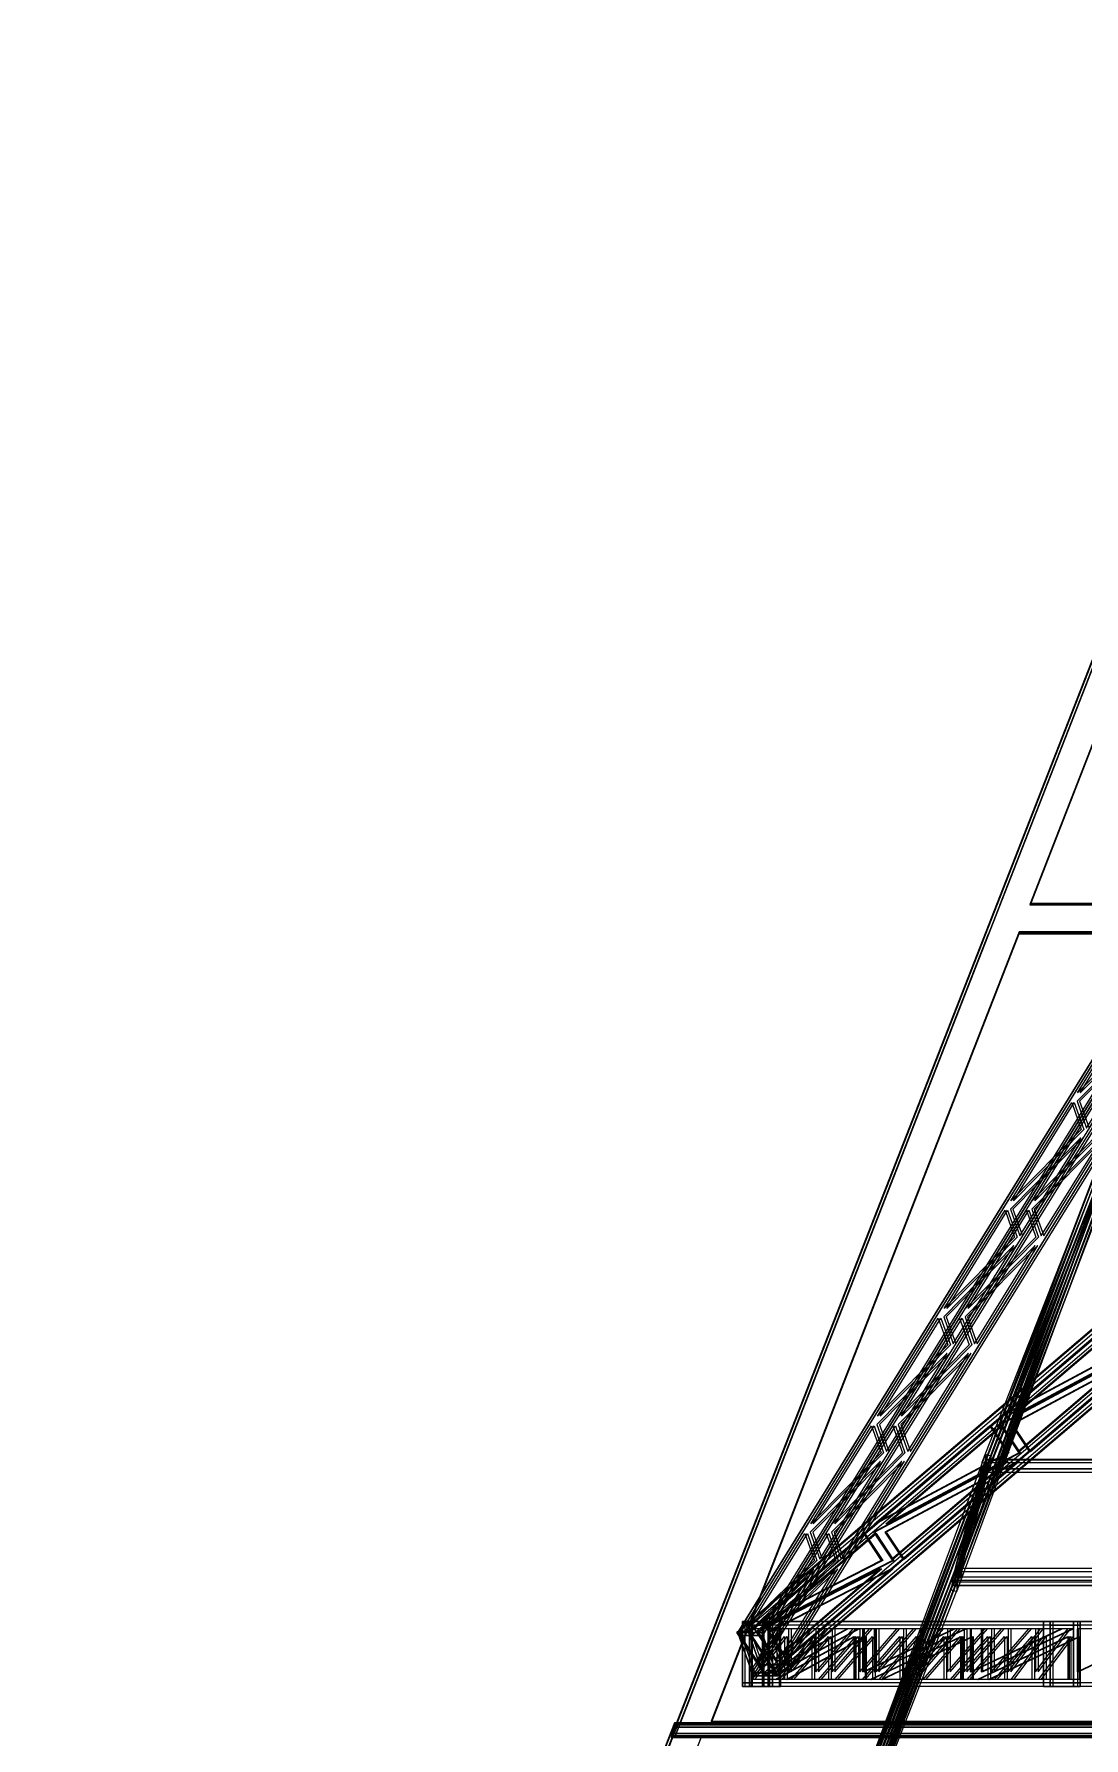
# Model space of a CAD drawing. Header units: millimetres. Extents: x -48000 to 1060615, y -2000 to 333000.
# Drawn here: x -42122 to -36301, y 8958 to 18402 of the extents above; entities that cross this region are included whole.
import ezdxf

# ---------------------------------------------------------------- set-up
doc = ezdxf.new("R2010")
doc.units = ezdxf.units.MM
doc.layers.add('D-STR-STRC', color=7, linetype='Continuous', lineweight=25)

msp = doc.modelspace()

# ---------------------------------------------------------------- linework, layer by layer
at = {"layer": 'D-STR-STRC'}
for points in [[(-37036.53, 9779), (-33856.18, 18348.3)], [(-37030.11, 9832.42), (-33849.76, 18401.73)], [(-37006.19, 9769.3), (-33825.84, 18338.61)], [(-36999.76, 9822.73), (-33819.41, 18392.03)], [(-36868.79, 10429.93), (-33850.76, 18354.43)], [(-33850.76, 18354.43), (-36868.79, 10429.93)], [(-36864.51, 10447.02), (-33845.38, 18372.59)], [(-33845.38, 18372.59), (-36864.51, 10447.02)], [(-38586.9, 8964.79), (-35039.5, 18035.21)], [(-38586.9, 8964.79), (-35039.5, 18035.21)], [(-38566.9, 8964.79), (-35019.5, 18035.21)], [(-37021.45, 9820.38), (-34138.72, 17381.4)], [(-34138.72, 17381.4), (-37021.45, 9820.38)], [(-34145.62, 17399.86), (-36866.03, 10483.64)], [(-34115.27, 17390.17), (-36835.68, 10473.95)], [(-37025.73, 9803.29), (-34144.1, 17363.24)], [(-34144.1, 17363.24), (-37025.73, 9803.29)], [(-34157.75, 17331.46), (-36878.17, 10415.24)], [(-34127.4, 17321.77), (-36847.82, 10405.55)], [(-38225.68, 9541.97), (-29826.02, 16708.64)], [(-38225.68, 9541.97), (-29826.02, 16708.64)], [(-38219.29, 9541.97), (-33779.61, 16708.64)], [(-38219.29, 9541.97), (-33779.61, 16708.64)], [(-38215.03, 9526.01), (-29815.37, 16692.67)], [(-38215.03, 9526.01), (-29815.37, 16692.67)], [(-38213.66, 9526.01), (-33773.98, 16692.67)], [(-38213.66, 9526.01), (-33773.98, 16692.67)], [(-38155.58, 9541.97), (-29755.93, 16708.64)], [(-38155.58, 9541.97), (-29755.93, 16708.64)], [(-38144.93, 9526.01), (-29745.28, 16692.67)], [(-38144.93, 9526.01), (-29745.28, 16692.67)], [(-38086.67, 9541.97), (-33647, 16708.64)], [(-38086.67, 9541.97), (-33647, 16708.64)], [(-38081.04, 9526.01), (-33641.37, 16692.67)], [(-38081.04, 9526.01), (-33641.37, 16692.67)], [(-38140.49, 9318.44), (-33700.82, 16485.1)], [(-38140.49, 9318.44), (-33700.82, 16485.1)], [(-38134.86, 9302.47), (-33695.19, 16469.14)], [(-38134.86, 9302.47), (-33695.19, 16469.14)], [(-38076.6, 9318.44), (-29676.94, 16485.1)], [(-38076.6, 9318.44), (-29676.94, 16485.1)], [(-38065.95, 9302.47), (-29666.3, 16469.14)], [(-38065.95, 9302.47), (-29666.3, 16469.14)], [(-38007.88, 9318.44), (-33568.2, 16485.1)], [(-38007.88, 9318.44), (-33568.2, 16485.1)], [(-38006.51, 9318.44), (-29606.85, 16485.1)], [(-38006.51, 9318.44), (-29606.85, 16485.1)], [(-38002.25, 9302.47), (-33562.57, 16469.14)], [(-38002.25, 9302.47), (-33562.57, 16469.14)], [(-37995.86, 9302.47), (-29596.2, 16469.14)], [(-37995.86, 9302.47), (-29596.2, 16469.14)], [(-40335.2, 1193.04), (-36846.35, 10529.43)], [(-40328.31, 1364.45), (-36839.46, 10501.51)], [(-36839.46, 10501.51), (-40328.31, 1364.45)], [(-40328.31, 1354.96), (-36843.81, 10484.74)], [(-36843.81, 10484.74), (-40328.31, 1354.96)], [(-40304.89, 1183.63), (-36816.03, 10520.03)], [(-36863.62, 10446.62), (-36844.72, 10496.24)], [(-36844.72, 10496.24), (-36863.62, 10446.62)], [(-36858.13, 10449.89), (-36838.56, 10501.13)], [(-36838.56, 10501.13), (-36858.13, 10449.89)], [(-40336.57, 1141.91), (-36847.72, 10478.3)], [(-40306.25, 1132.5), (-36817.4, 10468.9)], [(-37010.76, 9852.22), (-40338.39, 1336.35)], [(-37005.76, 9913.1), (-40333.39, 1397.23)], [(-40328.31, 1174.61), (-36996.32, 9897.09)], [(-36996.32, 9897.09), (-40328.31, 1174.61)], [(-40328.31, 1165.12), (-37000.68, 9880.31)], [(-37000.68, 9880.31), (-40328.31, 1165.12)], [(-36980.43, 9842.84), (-40308.07, 1326.97)], [(-36975.43, 9903.72), (-40303.06, 1387.85)], [(-37024.81, 9803.62), (-37006.77, 9850.95)], [(-37006.77, 9850.95), (-37024.81, 9803.62)], [(-37018.41, 9831.75), (-36999.75, 9880.63)], [(-36999.75, 9880.63), (-37018.41, 9831.75)], [(-38225.68, 9541.97), (-38155.09, 9602.19)], [(-38225.68, 9541.97), (-38155.09, 9602.19)], [(-38219.29, 9541.97), (-38181.98, 9602.19)], [(-38219.29, 9541.97), (-38181.98, 9602.19)], [(-36487.79, 9602.22), (-38194.02, 9602.22)], [(-38156.04, 9602.22), (-38194.02, 9602.22)], [(-36487.79, 9602.22), (-38194.02, 9602.22)], [(-38156.04, 9602.22), (-38194.02, 9602.22)], [(-36487.79, 9582.22), (-38194.02, 9582.22)], [(-36487.79, 9582.22), (-38194.02, 9582.22)], [(-38155.58, 9541.97), (-38085, 9602.19)], [(-38155.58, 9541.97), (-38085, 9602.19)], [(-33989.74, 9602.22), (-38144.95, 9602.22)], [(-38052.45, 9602.22), (-38144.95, 9602.22)], [(-33989.74, 9602.22), (-38144.95, 9602.22)], [(-38052.45, 9602.22), (-38144.95, 9602.22)], [(-33989.74, 9582.22), (-38144.95, 9582.22)], [(-33989.74, 9582.22), (-38144.95, 9582.22)], [(-38086.67, 9541.97), (-38049.37, 9602.19)], [(-38086.67, 9541.97), (-38049.37, 9602.19)], [(-33921.37, 9602.22), (-38076.58, 9602.22)], [(-37984.08, 9602.22), (-38076.58, 9602.22)], [(-33921.37, 9602.22), (-38076.58, 9602.22)], [(-37984.08, 9602.22), (-38076.58, 9602.22)], [(-33921.37, 9582.22), (-38076.58, 9582.22)], [(-33921.37, 9582.22), (-38076.58, 9582.22)], [(-36321.29, 9602.22), (-38027.51, 9602.22)], [(-37989.53, 9602.22), (-38027.51, 9602.22)], [(-36321.29, 9602.22), (-38027.51, 9602.22)], [(-37989.53, 9602.22), (-38027.51, 9602.22)], [(-36321.29, 9582.22), (-38027.51, 9582.22)], [(-36321.29, 9582.22), (-38027.51, 9582.22)], [(-36487.79, 9602.22), (-36525.78, 9602.22)], [(-36487.79, 9602.22), (-36525.78, 9602.22)], [(-36321.29, 9602.22), (-36359.27, 9602.22)], [(-36321.29, 9602.22), (-36359.27, 9602.22)], [(-38134.86, 9302.47), (-38097.56, 9362.69)], [(-38134.86, 9302.47), (-38097.56, 9362.69)], [(-38065.95, 9302.47), (-37995.37, 9362.69)], [(-38065.95, 9302.47), (-37995.37, 9362.69)], [(-38002.25, 9302.47), (-37964.94, 9362.69)], [(-38002.25, 9302.47), (-37964.94, 9362.69)], [(-37995.86, 9302.47), (-37925.28, 9362.69)], [(-37995.86, 9302.47), (-37925.28, 9362.69)], [(-36487.79, 9262.22), (-38194.02, 9262.22)], [(-36487.79, 9262.22), (-38194.02, 9262.22)], [(-33989.74, 9262.22), (-38144.95, 9262.22)], [(-33989.74, 9262.22), (-38144.95, 9262.22)], [(-33921.37, 9262.22), (-38076.58, 9262.22)], [(-33921.37, 9262.22), (-38076.58, 9262.22)], [(-36321.29, 9262.22), (-38027.51, 9262.22)], [(-36321.29, 9262.22), (-38027.51, 9262.22)], [(-36487.79, 9242.22), (-38194.02, 9242.22)], [(-38156.04, 9242.22), (-38194.02, 9242.22)], [(-36487.79, 9242.22), (-38194.02, 9242.22)], [(-38156.04, 9242.22), (-38194.02, 9242.22)], [(-33989.74, 9242.22), (-38144.95, 9242.22)], [(-38052.45, 9242.22), (-38144.95, 9242.22)], [(-33989.74, 9242.22), (-38144.95, 9242.22)], [(-38052.45, 9242.22), (-38144.95, 9242.22)], [(-33921.37, 9242.22), (-38076.58, 9242.22)], [(-37984.08, 9242.22), (-38076.58, 9242.22)], [(-33921.37, 9242.22), (-38076.58, 9242.22)], [(-37984.08, 9242.22), (-38076.58, 9242.22)], [(-36321.29, 9242.22), (-38027.51, 9242.22)], [(-37989.53, 9242.22), (-38027.51, 9242.22)], [(-36321.29, 9242.22), (-38027.51, 9242.22)], [(-37989.53, 9242.22), (-38027.51, 9242.22)], [(-36487.79, 9242.22), (-36525.78, 9242.22)], [(-36487.79, 9242.22), (-36525.78, 9242.22)], [(-36321.29, 9242.22), (-36359.27, 9242.22)], [(-36321.29, 9242.22), (-36359.27, 9242.22)], [(-42122.47, -35.2), (-38571.54, 9035.2)], [(-42122.47, -35.2), (-38571.54, 9035.2)], [(-42102.47, -35.2), (-38551.54, 9035.2)], [(-38591.5, 8982.4), (-38570.83, 9035.2)], [(-38591.5, 8982.4), (-38570.83, 9035.2)], [(-38586.19, 8964.79), (-38565.54, 9017.61)], [(-38586.19, 8964.79), (-38565.54, 9017.61)]]:
    msp.add_lwpolyline(points, dxfattribs=at)
for points in [[(-37025.73, 9803.29), (-36864.51, 10447.02), (-33845.38, 18372.59)], [(-37025.73, 9803.29), (-33845.38, 18372.59), (-34144.1, 17363.24)], [(-37010.57, 9798.34), (-33830.22, 18367.64), (-34128.94, 17358.29)], [(-37010.55, 9798.54), (-36849.33, 10442.27), (-33830.2, 18367.84)], [(-34144.1, 17363.24), (-33845.38, 18372.59), (-36864.51, 10447.02)], [(-34128.94, 17358.28), (-33830.23, 18367.63), (-36849.36, 10442.06)], [(-38586.9, 8970.36), (-34571.71, 8970.36), (-31204.31, 18040.78), (-35039.5, 18040.78)], [(-38586.9, 8964.79), (-34571.71, 8964.79), (-31204.31, 18035.21), (-35039.5, 18035.21)], [(-34571.71, 8958.96), (-38586.9, 8958.96), (-35039.5, 18029.38), (-31204.31, 18029.38)], [(-38572, 8958.96), (-38572, 8958.96), (-35024.6, 18029.38), (-35024.6, 18029.38)], [(-36782.31, 13578.99), (-36782.31, 13578.99), (-35070.4, 17956.22), (-35070.4, 17956.22)], [(-36767.41, 13573.16), (-36767.41, 13573.16), (-35055.49, 17950.4), (-35055.49, 17950.4)], [(-33042.84, 13578.99), (-36598.16, 13578.99), (-34890.32, 17956.22), (-31413.71, 17956.22)], [(-33042.84, 13573.16), (-36598.16, 13573.16), (-34890.32, 17950.4), (-31413.71, 17950.4)], [(-36597.98, 13585.02), (-33042.67, 13585.02), (-31413.88, 17961.33), (-34890.5, 17961.33)], [(-36597.98, 13579.45), (-33042.67, 13579.45), (-31413.88, 17955.76), (-34890.5, 17955.76)], [(-34144.1, 17363.24), (-36864.51, 10447.02), (-37025.73, 9803.29)], [(-34128.9, 17358.51), (-36849.32, 10442.29), (-37010.54, 9798.56)], [(-38225.68, 9541.97), (-38065.95, 9302.47), (-29666.3, 16469.14), (-29826.02, 16708.64)], [(-38225.68, 9541.97), (-38065.95, 9302.47), (-29666.3, 16469.14), (-29826.02, 16708.64)], [(-38219.29, 9541.97), (-38134.86, 9302.47), (-33695.19, 16469.14), (-33779.61, 16708.64)], [(-38219.29, 9541.97), (-38134.86, 9302.47), (-33695.19, 16469.14), (-33779.61, 16708.64)], [(-38218.2, 9541.97), (-38058.48, 9302.47), (-29658.82, 16469.14), (-29818.54, 16708.64)], [(-38218.2, 9541.97), (-38058.48, 9302.47), (-29658.82, 16469.14), (-29818.54, 16708.64)], [(-38205.14, 9541.97), (-38120.72, 9302.47), (-33681.04, 16469.14), (-33765.46, 16708.64)], [(-38205.14, 9541.97), (-38120.72, 9302.47), (-33681.04, 16469.14), (-33765.46, 16708.64)], [(-38163.06, 9541.97), (-38003.34, 9302.47), (-29603.68, 16469.14), (-29763.4, 16708.64)], [(-38163.06, 9541.97), (-38003.34, 9302.47), (-29603.68, 16469.14), (-29763.4, 16708.64)], [(-38155.58, 9541.97), (-37995.86, 9302.47), (-29596.2, 16469.14), (-29755.93, 16708.64)], [(-38155.58, 9541.97), (-37995.86, 9302.47), (-29596.2, 16469.14), (-29755.93, 16708.64)], [(-38100.82, 9541.97), (-38016.39, 9302.47), (-33576.72, 16469.14), (-33661.14, 16708.64)], [(-38100.82, 9541.97), (-38016.39, 9302.47), (-33576.72, 16469.14), (-33661.14, 16708.64)], [(-38086.67, 9541.97), (-38002.25, 9302.47), (-33562.57, 16469.14), (-33647, 16708.64)], [(-38086.67, 9541.97), (-38002.25, 9302.47), (-33562.57, 16469.14), (-33647, 16708.64)], [(-36932.05, 10105.14), (-36848.21, 10439.88), (-35278.27, 14561.18)], [(-36916.86, 10100.39), (-36833.03, 10435.13), (-35263.08, 14556.43)], [(-35435.17, 14028.01), (-36849.79, 10431.58), (-36933.62, 10096.84)], [(-35419.98, 14023.28), (-36834.6, 10426.85), (-36918.43, 10092.11)], [(-38556.01, 9043.78), (-38556.01, 9043.78), (-36844.09, 13421.01), (-36844.09, 13421.01)], [(-38541.11, 9037.95), (-38541.11, 9037.95), (-36829.19, 13415.19), (-36829.19, 13415.19)], [(-34730.76, 9043.78), (-38367.63, 9043.78), (-36659.8, 13421.01), (-33101.63, 13421.01)], [(-34730.76, 9037.95), (-38367.63, 9037.95), (-36659.8, 13415.19), (-33101.63, 13415.19)], [(-38367.45, 9049.81), (-34730.59, 9049.81), (-33101.81, 13426.12), (-36659.98, 13426.12)], [(-38367.45, 9044.24), (-34730.59, 9044.24), (-33101.81, 13420.55), (-36659.98, 13420.55)], [(-36335.59, 12532.58), (-35998.45, 13076.81), (-35945.83, 12927.52)], [(-36335.59, 12532.58), (-35998.45, 13076.81), (-35945.83, 12927.52)], [(-36321.45, 12532.58), (-35984.31, 13076.81), (-35931.68, 12927.52)], [(-36321.45, 12532.58), (-35984.31, 13076.81), (-35931.68, 12927.52)], [(-36338.62, 12486.37), (-36286, 12337.08), (-35948.85, 12881.3)], [(-36338.62, 12486.37), (-36286, 12337.08), (-35948.85, 12881.3)], [(-36324.47, 12486.37), (-36271.85, 12337.08), (-35934.71, 12881.3)], [(-36324.47, 12486.37), (-36271.85, 12337.08), (-35934.71, 12881.3)], [(-36705.57, 11935.36), (-36368.42, 12479.59), (-36315.8, 12330.3)], [(-36705.57, 11935.36), (-36368.42, 12479.59), (-36315.8, 12330.3)], [(-36691.42, 11935.36), (-36354.28, 12479.59), (-36301.66, 12330.3)], [(-36691.42, 11935.36), (-36354.28, 12479.59), (-36301.66, 12330.3)], [(-36587.1, 11935.36), (-36249.95, 12479.59), (-36197.33, 12330.3)], [(-36587.1, 11935.36), (-36249.95, 12479.59), (-36197.33, 12330.3)], [(-36572.95, 11935.36), (-36235.81, 12479.59), (-36183.19, 12330.3)], [(-36572.95, 11935.36), (-36235.81, 12479.59), (-36183.19, 12330.3)], [(-36708.59, 11889.14), (-36655.97, 11739.85), (-36318.83, 12284.08)], [(-36708.59, 11889.14), (-36655.97, 11739.85), (-36318.83, 12284.08)], [(-36694.45, 11889.14), (-36641.82, 11739.85), (-36304.68, 12284.08)], [(-36694.45, 11889.14), (-36641.82, 11739.85), (-36304.68, 12284.08)], [(-36590.12, 11889.14), (-36537.5, 11739.85), (-36200.36, 12284.08)], [(-36590.12, 11889.14), (-36537.5, 11739.85), (-36200.36, 12284.08)], [(-36575.98, 11889.14), (-36523.35, 11739.85), (-36186.21, 12284.08)], [(-36575.98, 11889.14), (-36523.35, 11739.85), (-36186.21, 12284.08)], [(-37075.54, 11338.14), (-36738.4, 11882.37), (-36685.77, 11733.08)], [(-37075.54, 11338.14), (-36738.4, 11882.37), (-36685.77, 11733.08)], [(-37061.4, 11338.14), (-36724.25, 11882.37), (-36671.63, 11733.08)], [(-37061.4, 11338.14), (-36724.25, 11882.37), (-36671.63, 11733.08)], [(-36957.07, 11338.14), (-36619.93, 11882.37), (-36567.3, 11733.08)], [(-36957.07, 11338.14), (-36619.93, 11882.37), (-36567.3, 11733.08)], [(-36942.93, 11338.14), (-36605.78, 11882.37), (-36553.16, 11733.08)], [(-36942.93, 11338.14), (-36605.78, 11882.37), (-36553.16, 11733.08)], [(-37078.57, 11291.92), (-37025.94, 11142.63), (-36688.8, 11686.86)], [(-37078.57, 11291.92), (-37025.94, 11142.63), (-36688.8, 11686.86)], [(-37064.42, 11291.92), (-37011.8, 11142.63), (-36674.65, 11686.86)], [(-37064.42, 11291.92), (-37011.8, 11142.63), (-36674.65, 11686.86)], [(-36960.1, 11291.92), (-36907.47, 11142.63), (-36570.33, 11686.86)], [(-36960.1, 11291.92), (-36907.47, 11142.63), (-36570.33, 11686.86)], [(-36945.95, 11291.92), (-36893.33, 11142.63), (-36556.18, 11686.86)], [(-36945.95, 11291.92), (-36893.33, 11142.63), (-36556.18, 11686.86)], [(-37445.51, 10740.92), (-37108.37, 11285.15), (-37055.75, 11135.86)], [(-37445.51, 10740.92), (-37108.37, 11285.15), (-37055.75, 11135.86)], [(-37431.37, 10740.92), (-37094.22, 11285.15), (-37041.6, 11135.86)], [(-37431.37, 10740.92), (-37094.22, 11285.15), (-37041.6, 11135.86)], [(-37327.04, 10740.92), (-36989.9, 11285.15), (-36937.28, 11135.86)], [(-37327.04, 10740.92), (-36989.9, 11285.15), (-36937.28, 11135.86)], [(-37312.9, 10740.92), (-36975.75, 11285.15), (-36923.13, 11135.86)], [(-37312.9, 10740.92), (-36975.75, 11285.15), (-36923.13, 11135.86)], [(-36761.74, 10740.92), (-36123.88, 11285.15), (-36024.31, 11135.86)], [(-36761.74, 10740.92), (-36123.88, 11285.15), (-36024.31, 11135.86)], [(-36754.26, 10740.92), (-36116.4, 11285.15), (-36016.84, 11135.86)], [(-36754.26, 10740.92), (-36116.4, 11285.15), (-36016.84, 11135.86)], [(-36699.12, 10740.92), (-36061.26, 11285.15), (-35961.7, 11135.86)], [(-36699.12, 10740.92), (-36061.26, 11285.15), (-35961.7, 11135.86)], [(-36691.64, 10740.92), (-36053.78, 11285.15), (-35954.22, 11135.86)], [(-36691.64, 10740.92), (-36053.78, 11285.15), (-35954.22, 11135.86)], [(-37448.54, 10694.7), (-37395.91, 10545.41), (-37058.77, 11089.64)], [(-37448.54, 10694.7), (-37395.91, 10545.41), (-37058.77, 11089.64)], [(-37434.39, 10694.7), (-37381.77, 10545.41), (-37044.63, 11089.64)], [(-37434.39, 10694.7), (-37381.77, 10545.41), (-37044.63, 11089.64)], [(-37330.07, 10694.7), (-37277.45, 10545.41), (-36940.3, 11089.64)], [(-37330.07, 10694.7), (-37277.45, 10545.41), (-36940.3, 11089.64)], [(-37315.92, 10694.7), (-37263.3, 10545.41), (-36926.16, 11089.64)], [(-37315.92, 10694.7), (-37263.3, 10545.41), (-36926.16, 11089.64)], [(-36767.46, 10694.7), (-36667.9, 10545.41), (-36030.04, 11089.64)], [(-36767.46, 10694.7), (-36667.9, 10545.41), (-36030.04, 11089.64)], [(-36759.98, 10694.7), (-36660.42, 10545.41), (-36022.56, 11089.64)], [(-36759.98, 10694.7), (-36660.42, 10545.41), (-36022.56, 11089.64)], [(-36704.84, 10694.7), (-36605.28, 10545.41), (-35967.42, 11089.64)], [(-36704.84, 10694.7), (-36605.28, 10545.41), (-35967.42, 11089.64)], [(-36697.36, 10694.7), (-36597.8, 10545.41), (-35959.94, 11089.64)], [(-36697.36, 10694.7), (-36597.8, 10545.41), (-35959.94, 11089.64)], [(-37815.49, 10143.7), (-37478.34, 10687.92), (-37425.72, 10538.63)], [(-37815.49, 10143.7), (-37478.34, 10687.92), (-37425.72, 10538.63)], [(-37801.34, 10143.7), (-37464.2, 10687.92), (-37411.57, 10538.63)], [(-37801.34, 10143.7), (-37464.2, 10687.92), (-37411.57, 10538.63)], [(-37697.02, 10143.7), (-37359.87, 10687.92), (-37307.25, 10538.63)], [(-37697.02, 10143.7), (-37359.87, 10687.92), (-37307.25, 10538.63)], [(-37682.87, 10143.7), (-37345.73, 10687.92), (-37293.1, 10538.63)], [(-37682.87, 10143.7), (-37345.73, 10687.92), (-37293.1, 10538.63)], [(-37461.71, 10143.7), (-36823.85, 10687.92), (-36724.29, 10538.63)], [(-37461.71, 10143.7), (-36823.85, 10687.92), (-36724.29, 10538.63)], [(-37454.23, 10143.7), (-36816.37, 10687.92), (-36716.81, 10538.63)], [(-37454.23, 10143.7), (-36816.37, 10687.92), (-36716.81, 10538.63)], [(-37399.09, 10143.7), (-36761.23, 10687.92), (-36661.67, 10538.63)], [(-37399.09, 10143.7), (-36761.23, 10687.92), (-36661.67, 10538.63)], [(-37391.61, 10143.7), (-36753.75, 10687.92), (-36654.19, 10538.63)], [(-37391.61, 10143.7), (-36753.75, 10687.92), (-36654.19, 10538.63)], [(-40328.31, 1165.12), (-40328.31, 1364.45), (-36839.46, 10501.51)], [(-40328.31, 1165.12), (-36839.46, 10501.51), (-37000.68, 9880.31)], [(-37000.68, 9880.31), (-36839.46, 10501.51), (-40328.31, 1364.45)], [(-36985.54, 9875.4), (-36824.32, 10496.6), (-40313.17, 1359.54)], [(-40313.16, 1160.23), (-36824.31, 10496.62), (-36985.53, 9875.42)], [(-40313.15, 1160.61), (-40313.15, 1359.94), (-36824.3, 10497.01)], [(-37818.51, 10097.48), (-37765.89, 9948.19), (-37428.74, 10492.42)], [(-37818.51, 10097.48), (-37765.89, 9948.19), (-37428.74, 10492.42)], [(-37804.37, 10097.48), (-37751.74, 9948.19), (-37414.6, 10492.42)], [(-37804.37, 10097.48), (-37751.74, 9948.19), (-37414.6, 10492.42)], [(-37700.04, 10097.48), (-37647.42, 9948.19), (-37310.27, 10492.42)], [(-37700.04, 10097.48), (-37647.42, 9948.19), (-37310.27, 10492.42)], [(-37685.9, 10097.48), (-37633.27, 9948.19), (-37296.13, 10492.42)], [(-37685.9, 10097.48), (-37633.27, 9948.19), (-37296.13, 10492.42)], [(-37467.43, 10097.48), (-37367.87, 9948.19), (-36730.01, 10492.42)], [(-37467.43, 10097.48), (-37367.87, 9948.19), (-36730.01, 10492.42)], [(-37459.95, 10097.48), (-37360.39, 9948.19), (-36722.53, 10492.42)], [(-37459.95, 10097.48), (-37360.39, 9948.19), (-36722.53, 10492.42)], [(-37404.81, 10097.48), (-37305.25, 9948.19), (-36667.39, 10492.42)], [(-37404.81, 10097.48), (-37305.25, 9948.19), (-36667.39, 10492.42)], [(-37397.33, 10097.48), (-37297.77, 9948.19), (-36659.91, 10492.42)], [(-37397.33, 10097.48), (-37297.77, 9948.19), (-36659.91, 10492.42)], [(-37006.77, 9850.95), (-35388.59, 9851.01), (-35226.54, 10496.3), (-36844.72, 10496.24)], [(-37006.77, 9850.95), (-35388.59, 9851.01), (-35226.54, 10496.3), (-36844.72, 10496.24)], [(-36999.75, 9880.63), (-35381.57, 9880.69), (-35220.38, 10501.19), (-36838.56, 10501.13)], [(-36999.75, 9880.63), (-35381.57, 9880.69), (-35220.38, 10501.19), (-36838.56, 10501.13)], [(-36847.82, 10405.55), (-36835.68, 10473.95), (-36866.03, 10483.64), (-36878.17, 10415.24)], [(-36817.4, 10468.9), (-36816.03, 10520.03), (-36846.35, 10529.43), (-36847.72, 10478.3)], [(-36843.81, 10484.74), (-35223.81, 10484.74), (-35219.46, 10501.51), (-36839.46, 10501.51)], [(-36843.81, 10484.74), (-35223.81, 10484.74), (-35219.46, 10501.51), (-36839.46, 10501.51)], [(-37024.81, 9803.62), (-35406.63, 9803.68), (-35245.44, 10446.68), (-36863.62, 10446.62)], [(-37024.81, 9803.62), (-35406.63, 9803.68), (-35245.44, 10446.68), (-36863.62, 10446.62)], [(-37018.41, 9831.75), (-35400.24, 9831.81), (-35239.95, 10449.94), (-36858.13, 10449.89)], [(-37018.41, 9831.75), (-35400.24, 9831.81), (-35239.95, 10449.94), (-36858.13, 10449.89)], [(-36868.79, 10429.93), (-35248.79, 10429.93), (-35244.51, 10447.02), (-36864.51, 10447.02)], [(-36868.79, 10429.93), (-35248.79, 10429.93), (-35244.51, 10447.02), (-36864.51, 10447.02)], [(-38747.78, 5349.83), (-36933.58, 10204.76), (-37017.41, 9881.73)], [(-37017.37, 9885.1), (-36933.54, 10208.12), (-38747.74, 5456.85)], [(-38732.64, 5344.94), (-36918.43, 10199.87), (-37002.27, 9876.84)], [(-37002.23, 9880.19), (-36918.4, 10203.21), (-38732.6, 5451.94)], [(-38158.41, 9590.13), (-37848.32, 10090.7), (-37795.69, 9941.41)], [(-38158.41, 9590.13), (-37848.32, 10090.7), (-37795.69, 9941.41)], [(-38144.27, 9590.13), (-37834.17, 10090.7), (-37781.55, 9941.41)], [(-38144.27, 9590.13), (-37834.17, 10090.7), (-37781.55, 9941.41)], [(-38110.51, 9590.13), (-37523.82, 10090.7), (-37424.26, 9941.41)], [(-38110.51, 9590.13), (-37523.82, 10090.7), (-37424.26, 9941.41)], [(-38103.03, 9590.13), (-37516.34, 10090.7), (-37416.78, 9941.41)], [(-38103.03, 9590.13), (-37516.34, 10090.7), (-37416.78, 9941.41)], [(-38047.89, 9590.13), (-37461.2, 10090.7), (-37361.64, 9941.41)], [(-38047.89, 9590.13), (-37461.2, 10090.7), (-37361.64, 9941.41)], [(-38040.41, 9590.13), (-37453.72, 10090.7), (-37354.16, 9941.41)], [(-38040.41, 9590.13), (-37453.72, 10090.7), (-37354.16, 9941.41)], [(-38039.94, 9590.13), (-37729.85, 10090.7), (-37677.22, 9941.41)], [(-38039.94, 9590.13), (-37729.85, 10090.7), (-37677.22, 9941.41)], [(-38025.8, 9590.13), (-37715.7, 10090.7), (-37663.08, 9941.41)], [(-38025.8, 9590.13), (-37715.7, 10090.7), (-37663.08, 9941.41)], [(-37000.68, 9880.31), (-40328.31, 1364.45), (-40328.31, 1165.12)], [(-36985.5, 9875.85), (-40313.13, 1359.98), (-40313.13, 1160.66)], [(-38161.44, 9543.92), (-38108.81, 9394.63), (-37798.72, 9895.19)], [(-38161.44, 9543.92), (-38108.81, 9394.63), (-37798.72, 9895.19)], [(-38147.29, 9543.92), (-38094.67, 9394.63), (-37784.57, 9895.19)], [(-38147.29, 9543.92), (-38094.67, 9394.63), (-37784.57, 9895.19)], [(-38116.23, 9543.92), (-38016.67, 9394.63), (-37429.98, 9895.19)], [(-38116.23, 9543.92), (-38016.67, 9394.63), (-37429.98, 9895.19)], [(-38108.75, 9543.92), (-38009.19, 9394.63), (-37422.5, 9895.19)], [(-38108.75, 9543.92), (-38009.19, 9394.63), (-37422.5, 9895.19)], [(-38053.61, 9543.92), (-37954.05, 9394.63), (-37367.36, 9895.19)], [(-38053.61, 9543.92), (-37954.05, 9394.63), (-37367.36, 9895.19)], [(-38046.13, 9543.92), (-37946.57, 9394.63), (-37359.89, 9895.19)], [(-38046.13, 9543.92), (-37946.57, 9394.63), (-37359.89, 9895.19)], [(-38042.97, 9543.92), (-37990.34, 9394.63), (-37680.25, 9895.19)], [(-38042.97, 9543.92), (-37990.34, 9394.63), (-37680.25, 9895.19)], [(-38028.82, 9543.92), (-37976.2, 9394.63), (-37666.1, 9895.19)], [(-38028.82, 9543.92), (-37976.2, 9394.63), (-37666.1, 9895.19)], [(-37006.19, 9769.3), (-36999.76, 9822.73), (-37030.11, 9832.42), (-37036.53, 9779)], [(-36980.43, 9842.84), (-36975.43, 9903.72), (-37005.76, 9913.1), (-37010.76, 9852.22)], [(-35376.32, 9897.09), (-36996.32, 9897.09), (-37000.68, 9880.31), (-35380.68, 9880.31)], [(-35376.32, 9897.09), (-36996.32, 9897.09), (-37000.68, 9880.31), (-35380.68, 9880.31)], [(-35401.45, 9820.38), (-37021.45, 9820.38), (-37025.73, 9803.29), (-35405.73, 9803.29)], [(-35401.45, 9820.38), (-37021.45, 9820.38), (-37025.73, 9803.29), (-35405.73, 9803.29)], [(-38225.68, 9541.97), (-38155.58, 9541.97), (-38144.93, 9526.01), (-38215.03, 9526.01)], [(-38225.68, 9541.97), (-38155.58, 9541.97), (-37995.86, 9302.47), (-38065.95, 9302.47)], [(-38155.58, 9541.97), (-38225.68, 9541.97), (-38215.03, 9526.01), (-38144.93, 9526.01)], [(-38155.58, 9541.97), (-38225.68, 9541.97), (-38065.95, 9302.47), (-37995.86, 9302.47)], [(-38086.67, 9541.97), (-38219.29, 9541.97), (-38213.66, 9526.01), (-38081.04, 9526.01)], [(-38086.67, 9541.97), (-38219.29, 9541.97), (-38134.86, 9302.47), (-38002.25, 9302.47)], [(-38219.29, 9541.97), (-38086.67, 9541.97), (-38081.04, 9526.01), (-38213.66, 9526.01)], [(-38219.29, 9541.97), (-38086.67, 9541.97), (-38002.25, 9302.47), (-38134.86, 9302.47)], [(-38194.02, 9602.22), (-38027.51, 9602.22), (-38027.51, 9582.22), (-38194.02, 9582.22)], [(-36487.79, 9602.22), (-36487.79, 9242.22), (-38194.02, 9242.22), (-38194.02, 9602.22)], [(-38194.02, 9602.22), (-38027.51, 9602.22), (-38027.51, 9242.22), (-38194.02, 9242.22)], [(-38027.51, 9602.22), (-38194.02, 9602.22), (-38194.02, 9582.22), (-38027.51, 9582.22)], [(-36487.79, 9602.22), (-36487.79, 9242.22), (-38194.02, 9242.22), (-38194.02, 9602.22)], [(-38027.51, 9602.22), (-38194.02, 9602.22), (-38194.02, 9242.22), (-38027.51, 9242.22)], [(-38049.37, 9602.19), (-38181.98, 9602.19), (-38097.56, 9362.69), (-37964.94, 9362.69)], [(-38181.98, 9602.19), (-38049.37, 9602.19), (-37964.94, 9362.69), (-38097.56, 9362.69)], [(-36472.99, 9602.22), (-36472.99, 9242.22), (-38179.22, 9242.22), (-38179.22, 9602.22)], [(-36472.99, 9602.22), (-36472.99, 9242.22), (-38179.22, 9242.22), (-38179.22, 9602.22)], [(-38156.04, 9602.22), (-37989.53, 9602.22), (-37989.53, 9242.22), (-38156.04, 9242.22)], [(-37989.53, 9602.22), (-38156.04, 9602.22), (-38156.04, 9242.22), (-37989.53, 9242.22)], [(-37976.67, 9562.22), (-38156.04, 9562.22), (-38156.04, 9324.22)], [(-37976.67, 9562.22), (-38156.04, 9562.22), (-38156.04, 9324.22)], [(-38155.09, 9602.19), (-38085, 9602.19), (-37925.28, 9362.69), (-37995.37, 9362.69)], [(-38085, 9602.19), (-38155.09, 9602.19), (-37995.37, 9362.69), (-37925.28, 9362.69)], [(-38076.58, 9602.22), (-38144.95, 9602.22), (-38144.95, 9582.22), (-38076.58, 9582.22)], [(-33989.74, 9602.22), (-33989.74, 9242.22), (-38144.95, 9242.22), (-38144.95, 9602.22)], [(-38076.58, 9602.22), (-38144.95, 9602.22), (-38144.95, 9242.22), (-38076.58, 9242.22)], [(-38144.95, 9602.22), (-38076.58, 9602.22), (-38076.58, 9582.22), (-38144.95, 9582.22)], [(-33989.74, 9602.22), (-33989.74, 9242.22), (-38144.95, 9242.22), (-38144.95, 9602.22)], [(-38144.95, 9602.22), (-38076.58, 9602.22), (-38076.58, 9242.22), (-38144.95, 9242.22)], [(-37961.87, 9562.22), (-38141.24, 9562.22), (-38141.24, 9324.22)], [(-37961.87, 9562.22), (-38141.24, 9562.22), (-38141.24, 9324.22)], [(-33983.66, 9602.22), (-33983.66, 9242.22), (-38138.88, 9242.22), (-38138.88, 9602.22)], [(-33983.66, 9602.22), (-33983.66, 9242.22), (-38138.88, 9242.22), (-38138.88, 9602.22)], [(-33927.45, 9602.22), (-33927.45, 9242.22), (-38082.66, 9242.22), (-38082.66, 9602.22)], [(-33927.45, 9602.22), (-33927.45, 9242.22), (-38082.66, 9242.22), (-38082.66, 9602.22)], [(-33921.37, 9602.22), (-33921.37, 9242.22), (-38076.58, 9242.22), (-38076.58, 9602.22)], [(-33921.37, 9602.22), (-33921.37, 9242.22), (-38076.58, 9242.22), (-38076.58, 9602.22)], [(-37984.08, 9602.22), (-38052.45, 9602.22), (-38052.45, 9242.22), (-37984.08, 9242.22)], [(-38052.45, 9602.22), (-37984.08, 9602.22), (-37984.08, 9242.22), (-38052.45, 9242.22)], [(-37615.64, 9562.22), (-38052.45, 9562.22), (-38052.45, 9324.22)], [(-37615.64, 9562.22), (-38052.45, 9562.22), (-38052.45, 9324.22)], [(-37609.57, 9562.22), (-38046.37, 9562.22), (-38046.37, 9324.22)], [(-37609.57, 9562.22), (-38046.37, 9562.22), (-38046.37, 9324.22)], [(-36336.09, 9602.22), (-36336.09, 9242.22), (-38042.31, 9242.22), (-38042.31, 9602.22)], [(-36336.09, 9602.22), (-36336.09, 9242.22), (-38042.31, 9242.22), (-38042.31, 9602.22)], [(-36321.29, 9602.22), (-36321.29, 9242.22), (-38027.51, 9242.22), (-38027.51, 9602.22)], [(-36321.29, 9602.22), (-36321.29, 9242.22), (-38027.51, 9242.22), (-38027.51, 9602.22)], [(-37824.97, 9562.22), (-38004.33, 9562.22), (-38004.33, 9324.22)], [(-37824.97, 9562.22), (-38004.33, 9562.22), (-38004.33, 9324.22)], [(-37553.35, 9562.22), (-37990.15, 9562.22), (-37990.15, 9324.22)], [(-37553.35, 9562.22), (-37990.15, 9562.22), (-37990.15, 9324.22)], [(-37810.17, 9562.22), (-37989.53, 9562.22), (-37989.53, 9324.22)], [(-37810.17, 9562.22), (-37989.53, 9562.22), (-37989.53, 9324.22)], [(-37547.27, 9562.22), (-37984.08, 9562.22), (-37984.08, 9324.22)], [(-37547.27, 9562.22), (-37984.08, 9562.22), (-37984.08, 9324.22)], [(-37732.93, 9562.22), (-37939.83, 9562.22), (-37939.83, 9324.22)], [(-37732.93, 9562.22), (-37939.83, 9562.22), (-37939.83, 9324.22)], [(-37718.13, 9562.22), (-37925.03, 9562.22), (-37925.03, 9324.22)], [(-37718.13, 9562.22), (-37925.03, 9562.22), (-37925.03, 9324.22)], [(-37581.22, 9562.22), (-37788.12, 9562.22), (-37788.12, 9324.22)], [(-37581.22, 9562.22), (-37788.12, 9562.22), (-37788.12, 9324.22)], [(-37566.42, 9562.22), (-37773.32, 9562.22), (-37773.32, 9324.22)], [(-37566.42, 9562.22), (-37773.32, 9562.22), (-37773.32, 9324.22)], [(-37489.18, 9562.22), (-37696.08, 9562.22), (-37696.08, 9324.22)], [(-37489.18, 9562.22), (-37696.08, 9562.22), (-37696.08, 9324.22)], [(-37474.38, 9562.22), (-37681.28, 9562.22), (-37681.28, 9324.22)], [(-37474.38, 9562.22), (-37681.28, 9562.22), (-37681.28, 9324.22)], [(-37337.47, 9562.22), (-37544.37, 9562.22), (-37544.37, 9324.22)], [(-37337.47, 9562.22), (-37544.37, 9562.22), (-37544.37, 9324.22)], [(-37322.67, 9562.22), (-37529.57, 9562.22), (-37529.57, 9324.22)], [(-37322.67, 9562.22), (-37529.57, 9562.22), (-37529.57, 9324.22)], [(-37022.04, 9562.22), (-37525.91, 9562.22), (-37525.91, 9324.22)], [(-37022.04, 9562.22), (-37525.91, 9562.22), (-37525.91, 9324.22)], [(-37015.96, 9562.22), (-37519.84, 9562.22), (-37519.84, 9324.22)], [(-37015.96, 9562.22), (-37519.84, 9562.22), (-37519.84, 9324.22)], [(-36959.75, 9562.22), (-37463.62, 9562.22), (-37463.62, 9324.22)], [(-36959.75, 9562.22), (-37463.62, 9562.22), (-37463.62, 9324.22)], [(-36953.67, 9562.22), (-37457.54, 9562.22), (-37457.54, 9324.22)], [(-36953.67, 9562.22), (-37457.54, 9562.22), (-37457.54, 9324.22)], [(-37245.43, 9562.22), (-37452.34, 9562.22), (-37452.34, 9324.22)], [(-37245.43, 9562.22), (-37452.34, 9562.22), (-37452.34, 9324.22)], [(-37230.63, 9562.22), (-37437.54, 9562.22), (-37437.54, 9324.22)], [(-37230.63, 9562.22), (-37437.54, 9562.22), (-37437.54, 9324.22)], [(-37093.73, 9562.22), (-37300.63, 9562.22), (-37300.63, 9324.22)], [(-37093.73, 9562.22), (-37300.63, 9562.22), (-37300.63, 9324.22)], [(-37078.93, 9562.22), (-37285.83, 9562.22), (-37285.83, 9324.22)], [(-37078.93, 9562.22), (-37285.83, 9562.22), (-37285.83, 9324.22)], [(-37001.69, 9562.22), (-37208.59, 9562.22), (-37208.59, 9324.22)], [(-37001.69, 9562.22), (-37208.59, 9562.22), (-37208.59, 9324.22)], [(-36986.89, 9562.22), (-37193.79, 9562.22), (-37193.79, 9324.22)], [(-36986.89, 9562.22), (-37193.79, 9562.22), (-37193.79, 9324.22)], [(-36849.98, 9562.22), (-37056.88, 9562.22), (-37056.88, 9324.22)], [(-36849.98, 9562.22), (-37056.88, 9562.22), (-37056.88, 9324.22)], [(-36835.18, 9562.22), (-37042.08, 9562.22), (-37042.08, 9324.22)], [(-36835.18, 9562.22), (-37042.08, 9562.22), (-37042.08, 9324.22)], [(-36757.94, 9562.22), (-36964.84, 9562.22), (-36964.84, 9324.22)], [(-36757.94, 9562.22), (-36964.84, 9562.22), (-36964.84, 9324.22)], [(-36743.14, 9562.22), (-36950.04, 9562.22), (-36950.04, 9324.22)], [(-36743.14, 9562.22), (-36950.04, 9562.22), (-36950.04, 9324.22)], [(-36428.44, 9562.22), (-36932.31, 9562.22), (-36932.31, 9324.22)], [(-36428.44, 9562.22), (-36932.31, 9562.22), (-36932.31, 9324.22)], [(-36422.36, 9562.22), (-36926.23, 9562.22), (-36926.23, 9324.22)], [(-36422.36, 9562.22), (-36926.23, 9562.22), (-36926.23, 9324.22)], [(-36366.14, 9562.22), (-36870.02, 9562.22), (-36870.02, 9324.22)], [(-36366.14, 9562.22), (-36870.02, 9562.22), (-36870.02, 9324.22)], [(-36360.07, 9562.22), (-36863.94, 9562.22), (-36863.94, 9324.22)], [(-36360.07, 9562.22), (-36863.94, 9562.22), (-36863.94, 9324.22)], [(-36606.23, 9562.22), (-36813.13, 9562.22), (-36813.13, 9324.22)], [(-36606.23, 9562.22), (-36813.13, 9562.22), (-36813.13, 9324.22)], [(-36591.43, 9562.22), (-36798.33, 9562.22), (-36798.33, 9324.22)], [(-36591.43, 9562.22), (-36798.33, 9562.22), (-36798.33, 9324.22)], [(-36541.73, 9562.22), (-36721.1, 9562.22), (-36721.1, 9324.22)], [(-36541.73, 9562.22), (-36721.1, 9562.22), (-36721.1, 9324.22)], [(-36526.93, 9562.22), (-36706.3, 9562.22), (-36706.3, 9324.22)], [(-36526.93, 9562.22), (-36706.3, 9562.22), (-36706.3, 9324.22)], [(-36390.03, 9562.22), (-36569.39, 9562.22), (-36569.39, 9324.22)], [(-36390.03, 9562.22), (-36569.39, 9562.22), (-36569.39, 9324.22)], [(-36375.22, 9562.22), (-36554.59, 9562.22), (-36554.59, 9324.22)], [(-36375.22, 9562.22), (-36554.59, 9562.22), (-36554.59, 9324.22)], [(-36525.78, 9602.22), (-36359.27, 9602.22), (-36359.27, 9242.22), (-36525.78, 9242.22)], [(-36359.27, 9602.22), (-36525.78, 9602.22), (-36525.78, 9242.22), (-36359.27, 9242.22)], [(-36487.79, 9602.22), (-36321.29, 9602.22), (-36321.29, 9582.22), (-36487.79, 9582.22)], [(-36487.79, 9602.22), (-36321.29, 9602.22), (-36321.29, 9242.22), (-36487.79, 9242.22)], [(-36321.29, 9602.22), (-36487.79, 9602.22), (-36487.79, 9582.22), (-36321.29, 9582.22)], [(-36321.29, 9602.22), (-36487.79, 9602.22), (-36487.79, 9242.22), (-36321.29, 9242.22)], [(-35834.84, 9562.22), (-36338.71, 9562.22), (-36338.71, 9324.22)], [(-35834.84, 9562.22), (-36338.71, 9562.22), (-36338.71, 9324.22)], [(-35828.76, 9562.22), (-36332.63, 9562.22), (-36332.63, 9324.22)], [(-35828.76, 9562.22), (-36332.63, 9562.22), (-36332.63, 9324.22)], [(-37960.72, 9520.22), (-37960.72, 9282.22), (-38140.08, 9282.22)], [(-37960.72, 9520.22), (-37960.72, 9282.22), (-38140.08, 9282.22)], [(-37945.92, 9520.22), (-37945.92, 9282.22), (-38125.28, 9282.22)], [(-37945.92, 9520.22), (-37945.92, 9282.22), (-38125.28, 9282.22)], [(-37576.79, 9520.22), (-37576.79, 9282.22), (-38013.6, 9282.22)], [(-37576.79, 9520.22), (-37576.79, 9282.22), (-38013.6, 9282.22)], [(-37570.71, 9520.22), (-37570.71, 9282.22), (-38007.52, 9282.22)], [(-37570.71, 9520.22), (-37570.71, 9282.22), (-38007.52, 9282.22)], [(-37809.01, 9520.22), (-37809.01, 9282.22), (-37988.38, 9282.22)], [(-37809.01, 9520.22), (-37809.01, 9282.22), (-37988.38, 9282.22)], [(-37794.21, 9520.22), (-37794.21, 9282.22), (-37973.57, 9282.22)], [(-37794.21, 9520.22), (-37794.21, 9282.22), (-37973.57, 9282.22)], [(-37514.5, 9520.22), (-37514.5, 9282.22), (-37951.3, 9282.22)], [(-37514.5, 9520.22), (-37514.5, 9282.22), (-37951.3, 9282.22)], [(-37508.42, 9520.22), (-37508.42, 9282.22), (-37945.22, 9282.22)], [(-37508.42, 9520.22), (-37508.42, 9282.22), (-37945.22, 9282.22)], [(-37716.97, 9520.22), (-37716.97, 9282.22), (-37923.88, 9282.22)], [(-37716.97, 9520.22), (-37716.97, 9282.22), (-37923.88, 9282.22)], [(-37702.17, 9520.22), (-37702.17, 9282.22), (-37909.07, 9282.22)], [(-37702.17, 9520.22), (-37702.17, 9282.22), (-37909.07, 9282.22)], [(-37565.27, 9520.22), (-37565.27, 9282.22), (-37772.17, 9282.22)], [(-37565.27, 9520.22), (-37565.27, 9282.22), (-37772.17, 9282.22)], [(-37550.47, 9520.22), (-37550.47, 9282.22), (-37757.37, 9282.22)], [(-37550.47, 9520.22), (-37550.47, 9282.22), (-37757.37, 9282.22)], [(-37473.23, 9520.22), (-37473.23, 9282.22), (-37680.13, 9282.22)], [(-37473.23, 9520.22), (-37473.23, 9282.22), (-37680.13, 9282.22)], [(-37458.43, 9520.22), (-37458.43, 9282.22), (-37665.33, 9282.22)], [(-37458.43, 9520.22), (-37458.43, 9282.22), (-37665.33, 9282.22)], [(-37321.52, 9520.22), (-37321.52, 9282.22), (-37528.42, 9282.22)], [(-37321.52, 9520.22), (-37321.52, 9282.22), (-37528.42, 9282.22)], [(-37306.72, 9520.22), (-37306.72, 9282.22), (-37513.62, 9282.22)], [(-37306.72, 9520.22), (-37306.72, 9282.22), (-37513.62, 9282.22)], [(-36983.19, 9520.22), (-36983.19, 9282.22), (-37487.06, 9282.22)], [(-36983.19, 9520.22), (-36983.19, 9282.22), (-37487.06, 9282.22)], [(-36977.11, 9520.22), (-36977.11, 9282.22), (-37480.98, 9282.22)], [(-36977.11, 9520.22), (-36977.11, 9282.22), (-37480.98, 9282.22)], [(-37229.48, 9520.22), (-37229.48, 9282.22), (-37436.38, 9282.22)], [(-37229.48, 9520.22), (-37229.48, 9282.22), (-37436.38, 9282.22)], [(-36920.89, 9520.22), (-36920.89, 9282.22), (-37424.77, 9282.22)], [(-36920.89, 9520.22), (-36920.89, 9282.22), (-37424.77, 9282.22)], [(-37214.68, 9520.22), (-37214.68, 9282.22), (-37421.58, 9282.22)], [(-37214.68, 9520.22), (-37214.68, 9282.22), (-37421.58, 9282.22)], [(-36914.82, 9520.22), (-36914.82, 9282.22), (-37418.69, 9282.22)], [(-36914.82, 9520.22), (-36914.82, 9282.22), (-37418.69, 9282.22)], [(-37077.77, 9520.22), (-37077.77, 9282.22), (-37284.67, 9282.22)], [(-37077.77, 9520.22), (-37077.77, 9282.22), (-37284.67, 9282.22)], [(-37062.97, 9520.22), (-37062.97, 9282.22), (-37269.87, 9282.22)], [(-37062.97, 9520.22), (-37062.97, 9282.22), (-37269.87, 9282.22)], [(-36985.73, 9520.22), (-36985.73, 9282.22), (-37192.64, 9282.22)], [(-36985.73, 9520.22), (-36985.73, 9282.22), (-37192.64, 9282.22)], [(-36970.93, 9520.22), (-36970.93, 9282.22), (-37177.83, 9282.22)], [(-36970.93, 9520.22), (-36970.93, 9282.22), (-37177.83, 9282.22)], [(-36834.03, 9520.22), (-36834.03, 9282.22), (-37040.93, 9282.22)], [(-36834.03, 9520.22), (-36834.03, 9282.22), (-37040.93, 9282.22)], [(-36819.23, 9520.22), (-36819.23, 9282.22), (-37026.13, 9282.22)], [(-36819.23, 9520.22), (-36819.23, 9282.22), (-37026.13, 9282.22)], [(-36741.99, 9520.22), (-36741.99, 9282.22), (-36948.89, 9282.22)], [(-36741.99, 9520.22), (-36741.99, 9282.22), (-36948.89, 9282.22)], [(-36727.19, 9520.22), (-36727.19, 9282.22), (-36934.09, 9282.22)], [(-36727.19, 9520.22), (-36727.19, 9282.22), (-36934.09, 9282.22)], [(-36389.59, 9520.22), (-36389.59, 9282.22), (-36893.46, 9282.22)], [(-36389.59, 9520.22), (-36389.59, 9282.22), (-36893.46, 9282.22)], [(-36383.51, 9520.22), (-36383.51, 9282.22), (-36887.38, 9282.22)], [(-36383.51, 9520.22), (-36383.51, 9282.22), (-36887.38, 9282.22)], [(-36327.29, 9520.22), (-36327.29, 9282.22), (-36831.16, 9282.22)], [(-36327.29, 9520.22), (-36327.29, 9282.22), (-36831.16, 9282.22)], [(-36321.21, 9520.22), (-36321.21, 9282.22), (-36825.09, 9282.22)], [(-36321.21, 9520.22), (-36321.21, 9282.22), (-36825.09, 9282.22)], [(-36590.28, 9520.22), (-36590.28, 9282.22), (-36797.18, 9282.22)], [(-36590.28, 9520.22), (-36590.28, 9282.22), (-36797.18, 9282.22)], [(-36575.48, 9520.22), (-36575.48, 9282.22), (-36782.38, 9282.22)], [(-36575.48, 9520.22), (-36575.48, 9282.22), (-36782.38, 9282.22)], [(-36525.78, 9520.22), (-36525.78, 9282.22), (-36705.14, 9282.22)], [(-36525.78, 9520.22), (-36525.78, 9282.22), (-36705.14, 9282.22)], [(-36510.98, 9520.22), (-36510.98, 9282.22), (-36690.34, 9282.22)], [(-36510.98, 9520.22), (-36510.98, 9282.22), (-36690.34, 9282.22)], [(-36374.07, 9520.22), (-36374.07, 9282.22), (-36553.43, 9282.22)], [(-36374.07, 9520.22), (-36374.07, 9282.22), (-36553.43, 9282.22)], [(-36359.27, 9520.22), (-36359.27, 9282.22), (-36538.63, 9282.22)], [(-36359.27, 9520.22), (-36359.27, 9282.22), (-36538.63, 9282.22)], [(-38194.02, 9262.22), (-38027.51, 9262.22), (-38027.51, 9242.22), (-38194.02, 9242.22)], [(-38027.51, 9262.22), (-38194.02, 9262.22), (-38194.02, 9242.22), (-38027.51, 9242.22)], [(-38076.58, 9262.22), (-38144.95, 9262.22), (-38144.95, 9242.22), (-38076.58, 9242.22)], [(-38144.95, 9262.22), (-38076.58, 9262.22), (-38076.58, 9242.22), (-38144.95, 9242.22)], [(-38007.88, 9318.44), (-38140.49, 9318.44), (-38134.86, 9302.47), (-38002.25, 9302.47)], [(-38140.49, 9318.44), (-38007.88, 9318.44), (-38002.25, 9302.47), (-38134.86, 9302.47)], [(-38076.6, 9318.44), (-38006.51, 9318.44), (-37995.86, 9302.47), (-38065.95, 9302.47)], [(-38006.51, 9318.44), (-38076.6, 9318.44), (-38065.95, 9302.47), (-37995.86, 9302.47)], [(-36487.79, 9262.22), (-36321.29, 9262.22), (-36321.29, 9242.22), (-36487.79, 9242.22)], [(-36321.29, 9262.22), (-36487.79, 9262.22), (-36487.79, 9242.22), (-36321.29, 9242.22)], [(-42122.47, -29.63), (-37904.23, -29.63), (-34533.3, 9040.78), (-38571.54, 9040.78)], [(-42122.47, -35.2), (-37904.23, -35.2), (-34533.3, 9035.2), (-38571.54, 9035.2)], [(-37904.23, -41.03), (-42122.47, -41.03), (-38571.54, 9029.37), (-34533.3, 9029.37)], [(-42107.58, -41.03), (-42107.58, -41.03), (-38556.64, 9029.37), (-38556.64, 9029.37)], [(-38591.5, 8982.4), (-34553.63, 8982.4), (-34553.63, 8982.4), (-38591.5, 8982.4)], [(-38591.5, 8982.4), (-38591.5, 8982.4), (-34553.63, 8982.4), (-34553.63, 8982.4)], [(-38571.54, 9035.2), (-34533.3, 9035.2), (-34533.3, 9035.2), (-38571.54, 9035.2)], [(-38571.54, 9035.2), (-38571.54, 9035.2), (-38551.54, 9035.2), (-38551.54, 9035.2)], [(-38570.83, 9035.2), (-34534, 9035.2), (-34534, 9035.2), (-38570.83, 9035.2)], [(-38570.83, 9035.2), (-38570.83, 9035.2), (-34534, 9035.2), (-34534, 9035.2)], [(-38565.54, 9017.61), (-34552.81, 9017.61), (-34552.81, 9017.61), (-38565.54, 9017.61)], [(-38565.54, 9017.61), (-38565.54, 9017.61), (-34552.81, 9017.61), (-34552.81, 9017.61)], [(-40131.97, 4585.01), (-36373.18, 4585.01), (-34742.89, 8961.34), (-38422.57, 8961.34)], [(-38586.9, 8964.79), (-34571.71, 8964.79), (-34571.71, 8964.79), (-38586.9, 8964.79)], [(-38586.9, 8964.79), (-38586.9, 8964.79), (-38566.9, 8964.79), (-38566.9, 8964.79)], [(-38586.19, 8964.79), (-34572.42, 8964.79), (-34572.42, 8964.79), (-38586.19, 8964.79)], [(-38586.19, 8964.79), (-38586.19, 8964.79), (-34572.42, 8964.79), (-34572.42, 8964.79)]]:
    msp.add_lwpolyline(points, close=True, dxfattribs=at)

doc.saveas('drawing.dxf')
